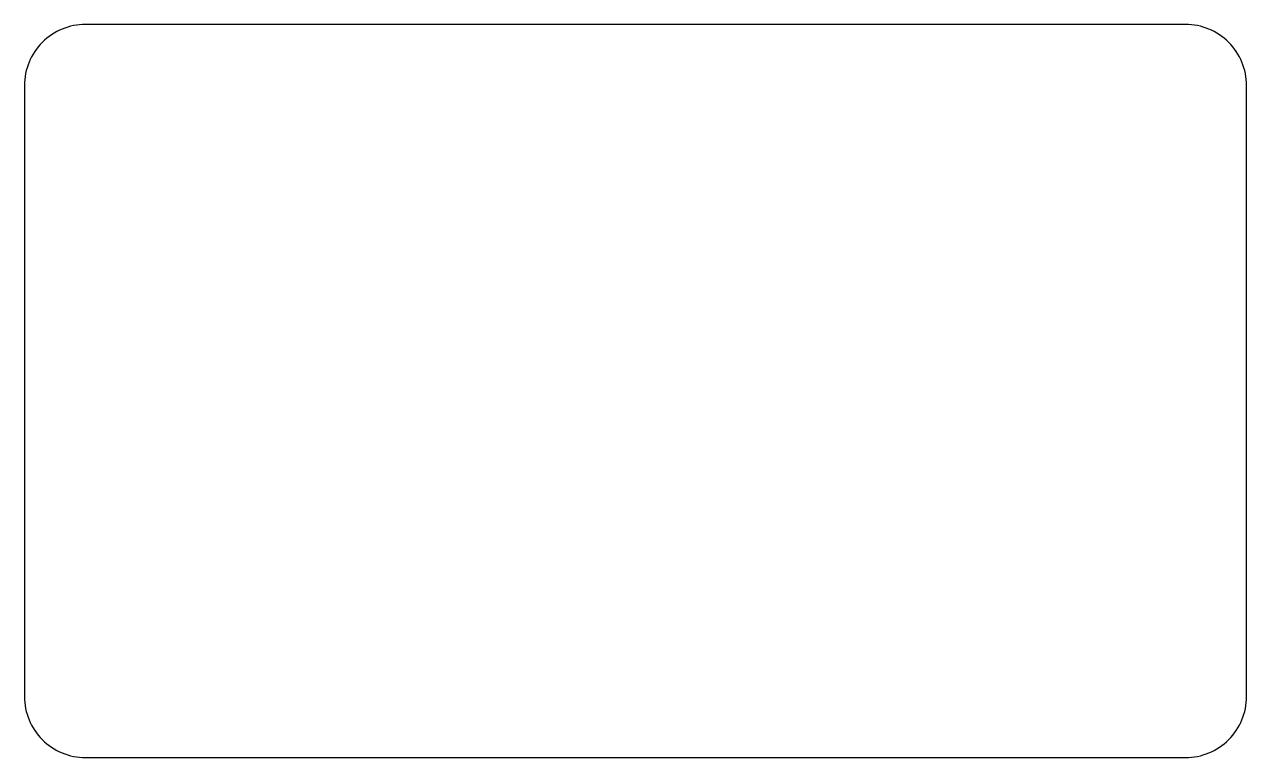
# Model space of a CAD drawing. Extents: x 0 to 500, y 0 to 300.
import ezdxf

# ---------------------------------------------------------------- set-up
doc = ezdxf.new("R2010")
doc.units = 0

msp = doc.modelspace()

# ---------------------------------------------------------------- linework, layer by layer
msp.add_lwpolyline([(25, 0), (475, 0, 0.414214), (500, 25), (500, 275, 0.414214), (475, 300), (25, 300, 0.414214), (0, 275), (0, 25, 0.414214)], format="xyb", close=True)

doc.saveas('drawing.dxf')
